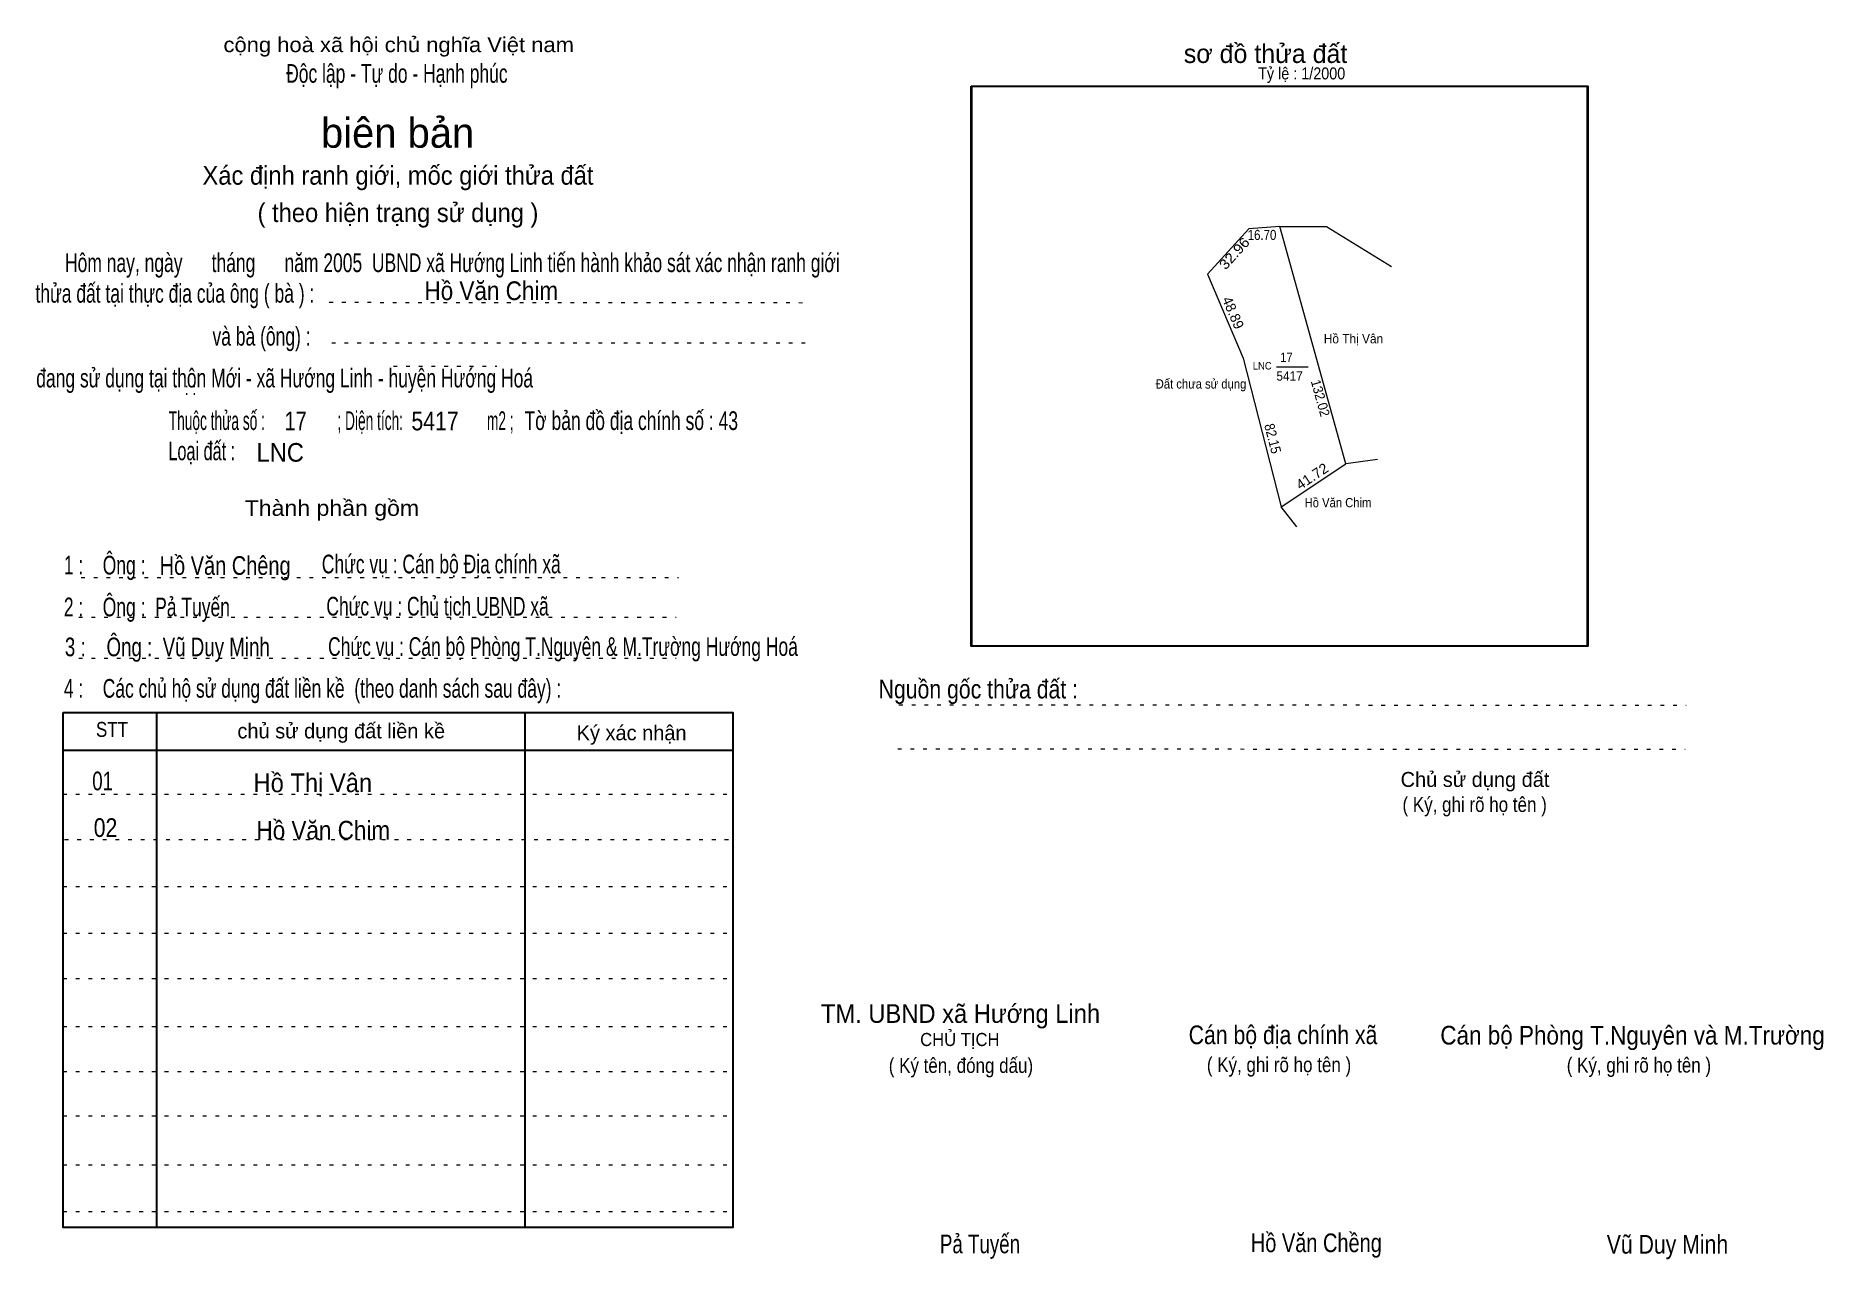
# Model space of a CAD drawing. Header units: centimetres. Extents: x -1.5 to 46.4, y -3.9 to 28.9.
import ezdxf
from ezdxf.enums import TextEntityAlignment as Align

# ---------------------------------------------------------------- set-up
doc = ezdxf.new("R2010")
doc.units = ezdxf.units.CM
doc.header["$LTSCALE"] = 0.2
doc.linetypes.add('DOTTED', pattern=[1.5, 0.3, -1.2])
for name, color, linetype in [('1', 7, 'Continuous'), ('16', 7, 'Continuous'), ('34', 7, 'Continuous'), ('51', 7, 'Continuous')]:
    doc.layers.add(name, color=color, linetype=linetype)
for name, color, linetype, lineweight in [('15', 7, 'Continuous', 13), ('2', 7, 'Continuous', 25), ('22', 7, 'Continuous', 13), ('5', 7, 'DOTTED', 13)]:
    doc.layers.add(name, color=color, linetype=linetype, lineweight=lineweight)

msp = doc.modelspace()

# ---------------------------------------------------------------- linework, layer by layer
at = {"layer": '15'}
msp.add_line((31.74, 20), (32.59, 20), dxfattribs=at)
at = {"layer": '2'}
msp.add_lwpolyline([(23.56, 27.52), (40.06, 27.52), (40.06, 12.52), (23.56, 12.52)], close=True, dxfattribs=at)
at = {"layer": '22'}
msp.add_lwpolyline([(33.6, 17.4), (31.83, 23.76), (31, 23.7), (29.89, 22.48), (30.85, 20.23), (31.87, 16.25)], close=True, dxfattribs=at)
for points in [[(31.83, 23.76), (31, 23.7), (29.89, 22.48), (30.85, 20.23), (31.87, 16.25)], [(34.45, 17.52), (33.6, 17.4), (31.83, 23.76)], [(31.83, 23.76), (33.08, 23.76), (34.82, 22.69)], [(32.29, 15.72), (31.87, 16.25), (33.6, 17.4)]]:
    msp.add_lwpolyline(points, dxfattribs=at)
at = {"layer": '5'}
for p, q in [((6.37, 21.73), (19.21, 21.72)), ((6.44, 20.64), (19.25, 20.64)), ((8.09, 20.02), (10.86, 20.02)), ((-0.28, 14.36), (15.72, 14.36)), ((-0.34, 13.3), (15.66, 13.3)), ((-0.34, 12.2), (15.66, 12.2)), ((21.63, 10.95), (42.72, 10.94)), ((21.6, 9.77), (42.69, 9.76)), ((-0.76, 8.56), (17.18, 8.56)), ((-0.72, 7.34), (17.22, 7.34)), ((-0.76, 6.08), (17.18, 6.08)), ((-0.76, 4.83), (17.18, 4.83)), ((-0.76, 3.62), (17.18, 3.62)), ((-0.76, 2.33), (17.18, 2.33)), ((-0.76, 1.13), (17.18, 1.13)), ((-0.76, -0.06), (17.18, -0.06)), ((-0.76, -1.37), (17.18, -1.37)), ((-0.76, -2.62), (17.18, -2.62))]:
    msp.add_line(p, q, dxfattribs=at)
at = {"layer": '5', "linetype": 'Continuous', "lineweight": 25}
for p, q in [((1.74, 10.74), (1.74, -3.05)), ((11.61, 10.74), (11.61, -3.05)), ((-0.76, 9.73), (17.18, 9.73))]:
    msp.add_line(p, q, dxfattribs=at)
for points in [[(23.58, 27.52), (40.08, 27.52), (40.08, 12.52), (23.58, 12.52)], [(-0.76, 10.74), (17.18, 10.74), (17.18, -3.05), (-0.76, -3.05)]]:
    msp.add_lwpolyline(points, close=True, dxfattribs=at)

# ---------------------------------------------------------------- texts
at = {"layer": '1'}
for s, width, p in [('01', 0.75, (0.02, 8.66)), ('02', 0.85, (0.06, 7.41))]:
    msp.add_text(s, height=0.5, dxfattribs=dict(at, width=width)).set_placement(p)
at = {"layer": '15'}
for s, width, p in [('17', 0.9, (31.84, 20.13)), ('5417', 0.95, (31.74, 19.63))]:
    msp.add_text(s, height=0.25, dxfattribs=dict(at, width=width)).set_placement(p)
at = {"layer": '16'}
for s, width, p in [('Hồ Văn Chim', 0.9, (8.92, 21.79)), ('Hồ Thị Vân', 0.95, (4.34, 8.61)), ('Hồ Văn Chim', 0.9, (4.42, 7.34))]:
    msp.add_text(s, height=0.5, dxfattribs=dict(at, width=width)).set_placement(p)
for s, width, p in [('Hồ Thị Vân', 0.95, (33.805, 20.63)), ('Đất chưa sử dụng', 0.9, (29.72, 19.42)), ('Hồ Văn Chim', 0.9, (33.39, 16.24))]:
    msp.add_text(s, height=0.25, dxfattribs=dict(at, width=width)).set_placement(p, align=Align.CENTER)
at = {"layer": '22', "width": 0.95}
msp.add_text('LNC', height=0.2, dxfattribs=at).set_placement((31.36, 19.93), align=Align.CENTER)
at = {"layer": '34'}
for s, height, width, p in [(': : ', 0.32, 0.85, (2.5, 19.25)), ('17', 0.5, 0.8, (5.17, 18.3)), ('5417', 0.5, 0.85, (8.57, 18.3)), ('LNC', 0.5, 0.95, (4.42, 17.46))]:
    msp.add_text(s, height=height, dxfattribs=dict(at, width=width)).set_placement(p)
at = {"layer": '5'}
for s, height, width, p in [('cộng hoà xã hội chủ nghĩa Việt nam', 0.4, 1.1, (8.23, 28.43)), ('Độc lập - Tự do - Hạnh phúc', 0.5, 0.7, (8.18, 27.61)), ('Xác định ranh giới, mốc giới thửa đất', 0.5, 0.95, (8.21, 24.88)), ('( theo hiện trạng sử dụng )', 0.5, 0.95, (8.21, 23.88)), ('Thành phần gồm', 0.42, 1.1, (6.44, 16.01)), ('Hồ Văn Chêng', 0.5, 0.8, (3.58, 14.43)), ('Chức vụ : Cán bộ Địa chính xã', 0.5, 0.7, (9.37, 14.47)), ('Chức vụ : Chủ tịch UBND xã', 0.5, 0.7, (9.27, 13.34)), ('Chức vụ : Cán bộ Phòng T.Nguyên & M.Trường Hướng Hoá', 0.5, 0.7, (12.63, 12.26)), ('    Nguồn gốc thửa đất :', 0.5, 0.85, (23.44, 11.12)), ('( Ký, ghi rõ họ tên )', 0.4, 0.85, (37.05, 8.08)), ('CHỦ TỊCH', 0.35, 0.95, (23.26, 1.81)), ('( Ký tên, đóng dấu)', 0.4, 0.85, (23.29, 1.09)), ('( Ký, ghi rõ họ tên )', 0.4, 0.85, (31.81, 1.11)), ('( Ký, ghi rõ họ tên )', 0.4, 0.85, (41.45, 1.1)), ('Pả Tuyến', 0.5, 0.75, (23.8, -3.74)), ('Hồ Văn Chềng', 0.5, 0.8, (32.81, -3.71)), ('Vũ Duy Minh', 0.5, 0.85, (42.215, -3.75))]:
    msp.add_text(s, height=height, dxfattribs=dict(at, width=width)).set_placement(p, align=Align.CENTER)
msp.add_text('sơ đồ thửa đất', height=0.5, dxfattribs=at).set_placement((29.26, 28.14))
for s, height, p in [('biên bản', 0.8, (8.2, 25.87)), ('      chủ sử dụng đất liền kề', 0.4, (6.245, 10.05)), ('   Ký xác nhận', 0.4, (14.245, 10)), ('Chủ sử dụng đất', 0.4, (37.06, 8.75))]:
    msp.add_text(s, height=height, dxfattribs=at).set_placement(p, align=Align.CENTER)
for s, height, width, p in [('   Hôm nay, ngày      tháng      năm 2005  UBND xã Hướng Linh tiến hành khảo sát xác nhận ranh giới ', 0.5, 0.7, (-1.1, 22.54)), ('thửa đất tại thực địa của ông ( bà ) :                                       ', 0.5, 0.7, (-1.5, 21.72)), ('                                     và bà (ông) :', 0.5, 0.7, (-1.57, 20.57)), (' đang sử dụng tại thôn Mới - xã Hướng Linh - huyện Hướng Hoá', 0.5, 0.7, (-1.61, 19.45)), ('Thuộc thửa số :                   ; Diện tích:                      m2 ;                                            ', 0.5, 0.55, (2.07, 18.31)), ('Tờ bản đồ địa chính số : 43', 0.5, 0.7, (11.6, 18.31)), ('Loại đất :  ', 0.5, 0.65, (2.06, 17.5)), ('    1 :    Ông :                                                        ', 0.5, 0.7, (-1.26, 14.44)), ('    2 :    Ông :  Pả Tuyến', 0.5, 0.7, (-1.26, 13.32)), ('    3 :    Ông :  Vũ Duy Minh', 0.5, 0.75, (-1.27, 12.25)), ('    4 :    Các chủ hộ sử dụng đất liền kề  (theo danh sách sau đây) :', 0.5, 0.7, (-1.26, 11.14)), ('STT', 0.4, 0.85, (0.12, 10.09)), ('TM. UBND xã Hướng Linh', 0.5, 0.95, (19.54, 2.43)), ('Cán bộ địa chính xã  ', 0.5, 0.85, (29.39, 1.86)), ('Cán bộ Phòng T.Nguyên và M.Trường', 0.5, 0.9, (36.13, 1.85))]:
    msp.add_text(s, height=height, dxfattribs=dict(at, width=width)).set_placement(p)
at = {"layer": '51', "width": 0.9}
msp.add_text('Tỷ lệ : 1/2000', height=0.32, dxfattribs=at).set_placement((31.25, 27.7))
at = {"layer": '51'}
for s, height, rotation, width, p in [('32.96', 0.27, 47.828, 1.1, (30.7137, 22.9494)), ('132.02', 0.26, 285.549, 0.95, (32.7936, 19.1298)), ('82.15', 0.27, 284.234, 0.9, (31.5119, 18.0482)), ('41.72', 0.27, 33.652, 1.05, (32.7702, 16.9564))]:
    msp.add_text(s, height=height, rotation=rotation, dxfattribs=dict(at, width=width)).set_placement(p, align=Align.CENTER)
at = {"layer": '51', "width": 0.85}
msp.add_text('16.70', height=0.27, dxfattribs=at).set_placement((31.355, 23.4), align=Align.CENTER)
at = {"layer": '51'}
msp.add_text('48.89', height=0.27, rotation=293.177, dxfattribs=at).set_placement((30.4563, 21.3981), align=Align.CENTER)

doc.saveas('drawing.dxf')
